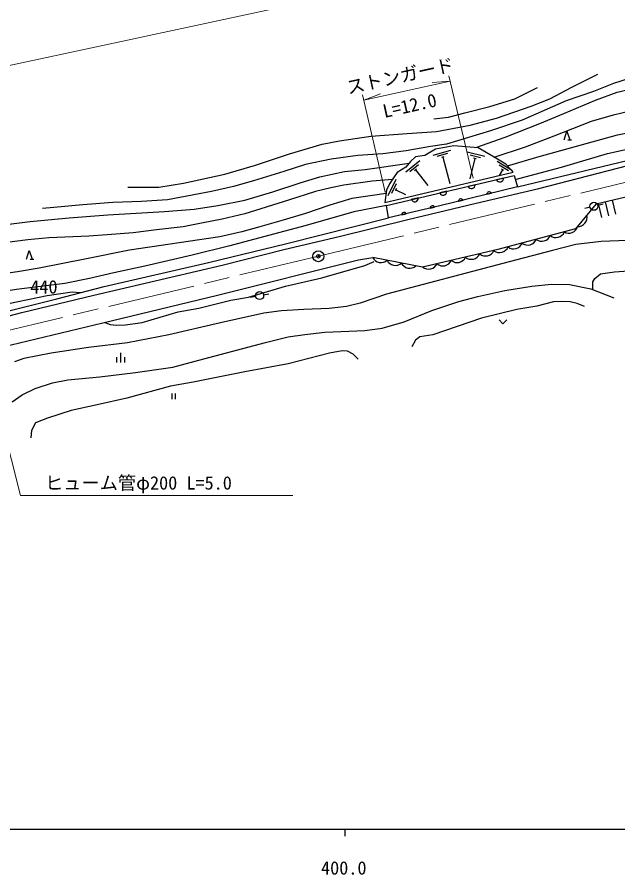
# Model space of a CAD drawing. Units: millimetres, scale not verified. Extents: x 40000 to 680000, y 20000 to 380000.
# Drawn here: x 423071 to 505412, y 198715 to 316372 of the extents above; entities that cross this region are included whole.
import ezdxf
from ezdxf.enums import TextEntityAlignment as Align

# ---------------------------------------------------------------- set-up
doc = ezdxf.new("R2010")
doc.units = ezdxf.units.MM
doc.header["$LTSCALE"] = 1000
doc.header["$PDMODE"] = 32
doc.header["$PDSIZE"] = 500
doc.linetypes.add('CHAIN', pattern=[18.5, 12, -1.5, 3.5, -1.5])
for name, color, linetype, lineweight in [('M-BGD', 7, 'Continuous', 25), ('M-BMK', 2, 'CHAIN', 13), ('M-BMK-SRVR', 3, 'Continuous', 25), ('M-STR-HTXT', 7, 'Continuous', 13), ('M-TTL-BAND', 7, 'Continuous', 25)]:
    doc.layers.add(name, color=color, linetype=linetype, lineweight=lineweight)
doc.layers.add('M-OTRS', color=6, linetype='Continuous')
doc.styles.add('ＭＳ ゴシック', font='')
doc.styles.get('ＭＳ ゴシック').set_extended_font_data('MS Gothic')

msp = doc.modelspace()

# ---------------------------------------------------------------- linework, layer by layer
at = {"layer": 'M-BGD'}
for p, q in [((498578, 299560), (499079, 299560)), ((482456, 298067), (480045, 297406)), ((487163, 297262), (484737, 297865)), ((478292, 296656), (476341, 295092)), ((482053, 297646), (480607, 297249)), ((481578, 297204), (481241, 297112)), ((481409, 297158), (482403, 293533)), ((485805, 296981), (485108, 294178)), ((486605, 297091), (485149, 297453)), ((485975, 296939), (485635, 297023)), ((490985, 295273), (488858, 296588)), ((478089, 296109), (476919, 295171)), ((477828, 295516), (477555, 295297)), ((477692, 295406), (479383, 293297)), ((490402, 295281), (489126, 296070)), ((489606, 295420), (489134, 294656)), ((489755, 295328), (489457, 295512)), ((473688, 290547), (491193, 294636)), ((489751, 294299), (488786, 294074)), ((491193, 294636), (491653, 293104)), ((474986, 294088), (473889, 291842)), ((475036, 293507), (474378, 292159)), ((485856, 293389), (484891, 293164)), ((475053, 292858), (474900, 292544)), ((474977, 292701), (476324, 292042)), ((481961, 292480), (480996, 292254)), ((487465, 292074), (488073, 292223)), ((478066, 291570), (477101, 291345)), ((483581, 291118), (484189, 291267)), ((502670, 290560), (503397, 290747)), ((503210, 288877), (502749, 290823)), ((504183, 289107), (503722, 291053)), ((505156, 289337), (504695, 291284)), ((473982, 288826), (473688, 290547)), ((479694, 290174), (480303, 290318)), ((501605, 290287), (500878, 290101)), ((475801, 289255), (476410, 289399)), ((424874, 283195), (425376, 283195)), ((455773, 278059), (455039, 277907)), ((456851, 278282), (457585, 278433)), ((436756, 269014), (436756, 269711)), ((437290, 269014), (437290, 270342)), ((437823, 269014), (437823, 269711)), ((444265, 264745), (444265, 263962)), ((444732, 264745), (444732, 263962))]:
    msp.add_line(p, q, dxfattribs=at)
for points in [[(488458, 297188), (492777, 298596), (496663, 300069), (501822, 302093), (504810, 302962), (507111, 303509), (511748, 304366), (515718, 304997), (521533, 306207), (526365, 307543), (531444, 309352), (537959, 312118), (543861, 314594), (547940, 316747), (552901, 319659), (555146, 321331)], [(485928, 298494), (489954, 299929), (494703, 301773), (498012, 303152), (502360, 304969), (505331, 306068), (508085, 306734), (517717, 308825), (523406, 310211), (526061, 310878), (528994, 311765), (533263, 313292), (538273, 315127), (541436, 316567), (544999, 318647), (546958, 320269)], [(490292, 295960), (494642, 297250), (505348, 300232), (511490, 301443), (518104, 302412), (522826, 303304), (526114, 304069), (531277, 305275), (537440, 307158), (544864, 309636), (550521, 311732), (555232, 313840), (557719, 315103)], [(491653, 293104), (509169, 297307), (535012, 303787), (546240, 306635), (555326, 309605), (559414, 311002)], [(372985, 268437), (383338, 269543), (396479, 270846), (404909, 271529), (409718, 272363), (417610, 274256), (423723, 275848), (433576, 278212), (451166, 282371), (459641, 284505), (467230, 286261), (476615, 288626), (485998, 290840), (494579, 292886), (512272, 297454), (528318, 301276), (538618, 303816), (545818, 305787), (550611, 307290), (555549, 309107), (559678, 310363)], [(438258, 293062), (442504, 293062), (445875, 293600), (451517, 294832), (455745, 296065), (460402, 297634), (464865, 298958), (467262, 299424), (471544, 300034), (476528, 300398), (480533, 300696), (485190, 301553), (488794, 302525), (493544, 304148), (496110, 305158), (499107, 306780), (502689, 308545)], [(506978, 307963), (504798, 307288), (502065, 306190), (498338, 304881), (492315, 302256), (487955, 300790), (481935, 298940), (479712, 298611), (476416, 298037), (473184, 297611), (469788, 297393), (466117, 296902), (462609, 296175), (459632, 295183), (455488, 293909), (452721, 293127), (449688, 292456), (443677, 291309), (440103, 291085), (436187, 290944), (432058, 290618), (428118, 290264), (426547, 290109)], [(480194, 302431), (482196, 302675), (484429, 303227), (487847, 304114), (491299, 305166), (493044, 306025), (494392, 306744)], [(498053, 299560), (498441, 300748), (498829, 299560)], [(491353, 294103), (497688, 295774), (503998, 297684), (510824, 299155), (517200, 299633), (517990, 299519)], [(502421, 290745), (511925, 292994), (526108, 296224), (534893, 298292)], [(414056, 287199), (418933, 287603), (424853, 288342), (430180, 288843), (435494, 289269), (443285, 289718), (447324, 290012), (450583, 290541), (454262, 291287), (458120, 292413), (461847, 293639), (464577, 294482), (467957, 295211), (470770, 295476), (476819, 296330)], [(474520, 294119), (471739, 293869), (467839, 293303), (466051, 292973), (463971, 292447), (460276, 291261), (454289, 289410), (451195, 288658), (448578, 288167), (445822, 287629), (442176, 287182), (438990, 286797), (435386, 286502), (432913, 286338), (427420, 286083), (424547, 285847), (419858, 285227), (415144, 284538), (408561, 283885), (403413, 283457), (399521, 283379), (398271, 283469)], [(491653, 293104), (481028, 290489), (473982, 288826)], [(473634, 292196), (468949, 291507), (465946, 290573), (462592, 289425), (459553, 288543), (456335, 287629), (453863, 286920), (450856, 286244), (438490, 284386), (432350, 283169), (426080, 281955), (423120, 281420), (410650, 279709), (403206, 279546), (398269, 279400), (392917, 278977), (388550, 278353), (383020, 277528), (377623, 276821), (371446, 276319)], [(502421, 290745), (499630, 287341), (488970, 284481), (478654, 282079), (471830, 283408)], [(473688, 290547), (469212, 289658), (462692, 287787), (457521, 286441), (452217, 284987), (447061, 283713), (440572, 282221), (436321, 281316), (432975, 280531), (429612, 279851), (422985, 279029), (413956, 277587), (408376, 276753), (403882, 276467), (399020, 276025), (382829, 274233), (370042, 272823)], [(406628, 272451), (414222, 274157), (428510, 277752), (435019, 279408), (449287, 282701), (460048, 285316), (473982, 288826)], [(516404, 286099), (503143, 285619), (499648, 285183), (496443, 284371), (489640, 282588), (473698, 278364), (470095, 277120), (468213, 276695), (465845, 276412), (462384, 276250), (459288, 276088), (456891, 275781), (450941, 274446), (443850, 272805), (438174, 271691), (432852, 271064), (427732, 270275), (424001, 269562), (422726, 269077)], [(424349, 283195), (424737, 284383), (425126, 283195)], [(418797, 270582), (435974, 274718), (450554, 278222), (469882, 283099), (471830, 283408)], [(435085, 274504), (435799, 274204), (436661, 274119), (437935, 274156), (440209, 274498), (445151, 275931), (447966, 276440), (452378, 277534), (454793, 277983), (459860, 279476), (464839, 280606), (470726, 282302), (472025, 282840)], [(501984, 278989), (501985, 280070), (502246, 280510), (503037, 281165), (504961, 281424), (506857, 281588), (511230, 281589), (515759, 281630), (520078, 281385)], [(422408, 263593), (423743, 264565), (425538, 265439), (427911, 266188), (430034, 266625), (434383, 267049), (439300, 267611), (444397, 268378), (448658, 269486), (457124, 271764), (460237, 272519), (462501, 272846), (465233, 273174), (470720, 273377), (473125, 273705), (476106, 274563), (479907, 276127), (483607, 277344), (486214, 278047), (489922, 278860), (493622, 279484), (496313, 279734), (498764, 279703), (501714, 279094), (504867, 277862)], [(385445, 272224), (394157, 273131), (405920, 274151), (409662, 274548), (411646, 274831), (416872, 276042), (423222, 277346), (427179, 278198), (430618, 278689), (431764, 278580)], [(500822, 276672), (499845, 277108), (498899, 277331), (497676, 277384), (496603, 277331), (494318, 276714), (491559, 276247), (486723, 275078), (480073, 272795), (478268, 272503), (477662, 272078), (477162, 271143)], [(489124, 274840), (489654, 274310), (490185, 274840)], [(469826, 269442), (469143, 270148), (468368, 270565), (467627, 270599), (465891, 270275), (460221, 268817), (454260, 267707), (447180, 266299), (444107, 265744), (438104, 264112), (434026, 263204), (430486, 262406), (427247, 261351), (425580, 260722), (425044, 259686), (424951, 258650)]]:
    msp.add_lwpolyline(points, dxfattribs=at)
msp.add_lwpolyline([(473482, 290937), (491082, 295119), (490079, 296186), (488458, 297188), (486260, 298468), (482909, 298724), (480413, 298255), (478943, 297385), (477686, 297191), (476997, 296548), (476369, 295785), (475157, 295052), (474753, 294468), (474124, 293526), (473690, 292658)], close=True, dxfattribs=at)
for centre in [(502138, 290424), (456312, 278170)]:
    msp.add_circle(centre, 550, dxfattribs=at)
for centre, radius, start, end in [((489246, 294282), 505, 204.31791, 1.9761), ((485351, 293372), 505, 204.31791, 1.9761), ((481456, 292462), 505, 204.31791, 1.9761), ((487782, 292095), 318, 23.71865, 183.93638), ((477561, 291552), 505, 204.31791, 1.9761), ((483898, 291139), 318, 23.71865, 183.93638), ((476118, 289274), 318, 23.17225, 183.38999), ((480011, 290193), 318, 23.17225, 183.38999), ((499939, 288901), 1250, 267.52135, 13.78156), ((498717, 287956), 1207, 238.52572, 345.41393), ((494995, 286874), 1250, 231.88493, 338.14514), ((496927, 287392), 1250, 231.88493, 338.14514), ((489200, 285320), 1250, 231.88493, 338.14514), ((491132, 285838), 1250, 231.88493, 338.14514), ((493064, 286356), 1250, 231.88493, 338.14514), ((485332, 284404), 1250, 229.98219, 336.24239), ((487280, 284858), 1250, 229.98219, 336.24239), ((472955, 283953), 1250, 205.8486, 312.10881), ((474918, 283570), 1250, 205.8486, 312.10881), ((476881, 283188), 1250, 205.8486, 312.10881), ((479489, 283043), 1250, 229.98219, 336.24239), ((481436, 283497), 1250, 229.98219, 336.24239), ((483384, 283950), 1250, 229.98219, 336.24239)]:
    msp.add_arc(centre, radius, start, end, dxfattribs=at)
at = {"layer": 'M-BMK'}
msp.add_lwpolyline([(376103, 264627), (381423, 264983), (387054, 265548), (394580, 266866), (399632, 268090), (464358, 283574), (535037, 300621), (542352, 302563), (548643, 304466), (556909, 307114), (560413, 308584)], dxfattribs=at)
at = {"layer": 'M-BMK-SRVR'}
msp.add_circle((464358, 283574), 750, dxfattribs=at)
msp.add_circle((464358, 283574), 750, dxfattribs=at)
at = {"layer": 'M-OTRS'}
msp.add_point((464358, 283574), dxfattribs=at)
at = {"layer": 'M-STR-HTXT'}
for p, q in [((482263, 308305), (485575, 294287)), ((470580, 304972), (482429, 307602)), ((482429, 307602), (479981, 307409)), ((473512, 292351), (470411, 305703)), ((470580, 304972), (472880, 305833))]:
    msp.add_line(p, q, dxfattribs=at)
for points in [[(548481, 337461), (492066, 324822), (400440, 305124), (394425, 304013), (384749, 303265), (373560, 302972), (366797, 303533), (349800, 305327), (331685, 308835), (311287, 313443), (287226, 317938), (241279, 325711), (228058, 327230), (225929, 327319)], [(418494, 270516), (423548, 250755), (460867, 250755)]]:
    msp.add_lwpolyline(points, dxfattribs=at)
at = {"layer": 'M-TTL-BAND'}
for p, q in [((40000, 205000), (579000, 205000)), ((468000, 205000), (468000, 204000))]:
    msp.add_line(p, q, dxfattribs=at)

# ---------------------------------------------------------------- texts
at = {"layer": 'M-BGD', "style": 'ＭＳ ゴシック'}
msp.add_text('440', height=1833, dxfattribs=at).set_placement((426736, 277911), align=Align.BOTTOM_CENTER)
at = {"layer": 'M-STR-HTXT', "style": 'ＭＳ ゴシック'}
for s, p in [('ストンガード', (475887, 306881)), ('L=12.0', (477197, 302810))]:
    msp.add_text(s, height=1833, rotation=12.514, dxfattribs=at).set_placement(p, align=Align.BOTTOM_CENTER)
msp.add_text('ヒューム管φ200 L=5.0', height=1833, dxfattribs=at).set_placement((426883, 251016), align=Align.BOTTOM_LEFT)
at = {"layer": 'M-TTL-BAND', "style": 'ＭＳ ゴシック'}
msp.add_text('400.0', height=1833, dxfattribs=at).set_placement((467844, 198195), align=Align.BOTTOM_CENTER)

doc.saveas('drawing.dxf')
